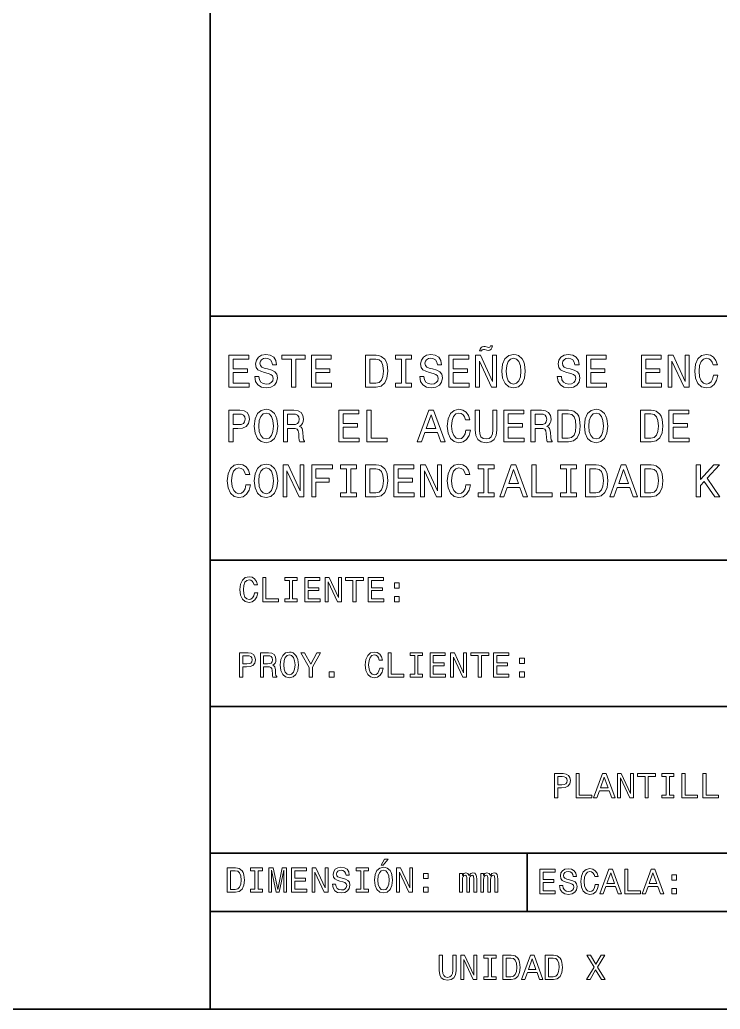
# Model space of a CAD drawing. Extents: x 14 to 2196, y -1968 to 1826.
# Drawn here: x 918.2 to 1061.8, y -1967.5 to -1764.8 of the extents above; entities that cross this region are included whole.
import ezdxf

# ---------------------------------------------------------------- set-up
doc = ezdxf.new("R2010")
doc.units = 0

msp = doc.modelspace()

# ---------------------------------------------------------------- linework, layer by layer
at = {"color": 7, "lineweight": 35}
for p, q in [((957.201416, -1683.520508), (957.201416, -1967.520508)), ((957.201416, -1825.520508), (1177.201416, -1825.520508)), ((957.201416, -1875.520508), (1177.201416, -1875.520508)), ((957.201416, -1905.520508), (1177.201416, -1905.520508)), ((957.201416, -1935.520508), (1177.201416, -1935.520508)), ((1022.201416, -1935.520508), (1022.201416, -1947.520508)), ((957.201416, -1947.520508), (1177.201416, -1947.520508)), ((1177.201416, -1967.520508), (18.231415, -1967.520508))]:
    msp.add_line(p, q, dxfattribs=at)
at = {"color": 7, "lineweight": 13}
for points in [[(1015.104858, -1831.616699), (1014.702148, -1831.616699), (1014.533569, -1831.860229), (1014.28064, -1831.935059), (1014.027771, -1831.897583), (1013.587585, -1831.766479), (1013.315979, -1831.729004), (1012.997498, -1831.794556), (1012.744629, -1831.972534), (1012.547974, -1832.262939), (1012.435547, -1832.665649), (1012.838318, -1832.665649), (1012.997498, -1832.431519), (1013.250427, -1832.347168), (1013.47522, -1832.384644), (1013.915405, -1832.50647), (1014.215088, -1832.553223), (1014.52417, -1832.49707), (1014.786438, -1832.319092), (1014.973755, -1832.028809)], [(961.053711, -1840.05542), (965.174744, -1840.05542), (965.174744, -1839.268677), (961.915405, -1839.268677), (961.915405, -1837.067627), (964.818848, -1837.067627), (964.818848, -1836.290283), (961.915405, -1836.290283), (961.915405, -1834.342163), (965.099854, -1834.342163), (965.099854, -1833.55542), (961.053711, -1833.55542)], [(967.179077, -1837.910645), (966.326782, -1837.910645), (966.514099, -1838.903442), (966.982422, -1839.633911), (967.703552, -1840.074097), (968.677612, -1840.233398), (969.642334, -1840.083496), (970.363525, -1839.671387), (970.822449, -1839.025146), (970.991028, -1838.172852), (970.850525, -1837.404785), (970.457153, -1836.908447), (969.820312, -1836.580688), (968.968018, -1836.337158), (968.237427, -1836.15918), (967.759766, -1835.953125), (967.488159, -1835.653442), (967.40387, -1835.185059), (967.488159, -1834.763672), (967.731689, -1834.44519), (968.106323, -1834.229736), (968.62146, -1834.154785), (969.145935, -1834.248535), (969.558044, -1834.501343), (969.829651, -1834.922852), (969.960754, -1835.494141), (970.81311, -1835.494141), (970.81311, -1835.475464), (970.663208, -1834.595093), (970.223022, -1833.939453), (969.529968, -1833.527344), (968.593323, -1833.386841), (967.750427, -1833.527344), (967.094788, -1833.920654), (966.67334, -1834.529541), (966.523438, -1835.316284), (966.645203, -1836.018677), (967.001099, -1836.496338), (967.56311, -1836.814819), (968.331116, -1837.05835), (969.089722, -1837.273682), (969.661072, -1837.479736), (970.007629, -1837.779541), (970.129395, -1838.266479), (970.016968, -1838.762939), (969.726624, -1839.137573), (969.286438, -1839.371704), (968.715088, -1839.446655), (968.078247, -1839.343628), (967.591187, -1839.043945), (967.282104, -1838.556885)], [(973.866394, -1840.05542), (974.728088, -1840.05542), (974.728088, -1834.342163), (976.694946, -1834.342163), (976.694946, -1833.55542), (971.890198, -1833.55542), (971.890198, -1834.342163), (973.866394, -1834.342163)], [(977.968689, -1840.05542), (982.089722, -1840.05542), (982.089722, -1839.268677), (978.830383, -1839.268677), (978.830383, -1837.067627), (981.733826, -1837.067627), (981.733826, -1836.290283), (978.830383, -1836.290283), (978.830383, -1834.342163), (982.014832, -1834.342163), (982.014832, -1833.55542), (977.968689, -1833.55542)], [(991.202881, -1833.55542), (989.039307, -1833.55542), (989.039307, -1840.05542), (991.202881, -1840.05542), (992.223755, -1839.849365), (992.982422, -1839.221802), (993.450684, -1838.200928), (993.619263, -1836.80542), (993.469421, -1835.381836), (993.282104, -1834.819824), (993.019836, -1834.370239), (992.26123, -1833.761475), (991.764832, -1833.611572)], [(991.137268, -1834.332764), (991.849121, -1834.473267), (992.336121, -1834.904175), (992.626465, -1835.672119), (992.720154, -1836.80542), (992.617126, -1837.901245), (992.326782, -1838.669312), (991.830383, -1839.128174), (991.137268, -1839.278076), (989.910339, -1839.278076), (989.910339, -1834.332764)], [(996.419739, -1839.268677), (995.220886, -1839.268677), (995.220886, -1840.05542), (998.480225, -1840.05542), (998.480225, -1839.268677), (997.281372, -1839.268677), (997.281372, -1834.342163), (998.480225, -1834.342163), (998.480225, -1833.55542), (995.220886, -1833.55542), (995.220886, -1834.342163), (996.419739, -1834.342163)], [(1001.009033, -1837.910645), (1000.156738, -1837.910645), (1000.344055, -1838.903442), (1000.812378, -1839.633911), (1001.533569, -1840.074097), (1002.507629, -1840.233398), (1003.47229, -1840.083496), (1004.193481, -1839.671387), (1004.652405, -1839.025146), (1004.821045, -1838.172852), (1004.680542, -1837.404785), (1004.28717, -1836.908447), (1003.650269, -1836.580688), (1002.797974, -1836.337158), (1002.067383, -1836.15918), (1001.589722, -1835.953125), (1001.318115, -1835.653442), (1001.233826, -1835.185059), (1001.318115, -1834.763672), (1001.561646, -1834.44519), (1001.936279, -1834.229736), (1002.451416, -1834.154785), (1002.975891, -1834.248535), (1003.388, -1834.501343), (1003.659607, -1834.922852), (1003.790771, -1835.494141), (1004.643066, -1835.494141), (1004.643066, -1835.475464), (1004.493225, -1834.595093), (1004.052979, -1833.939453), (1003.359924, -1833.527344), (1002.42334, -1833.386841), (1001.580383, -1833.527344), (1000.924744, -1833.920654), (1000.503296, -1834.529541), (1000.353455, -1835.316284), (1000.47522, -1836.018677), (1000.831116, -1836.496338), (1001.393066, -1836.814819), (1002.161072, -1837.05835), (1002.919739, -1837.273682), (1003.491028, -1837.479736), (1003.837585, -1837.779541), (1003.959351, -1838.266479), (1003.846924, -1838.762939), (1003.55658, -1839.137573), (1003.116394, -1839.371704), (1002.545044, -1839.446655), (1001.908203, -1839.343628), (1001.421143, -1839.043945), (1001.112061, -1838.556885)], [(1006.160339, -1840.05542), (1010.281372, -1840.05542), (1010.281372, -1839.268677), (1007.022034, -1839.268677), (1007.022034, -1837.067627), (1009.925476, -1837.067627), (1009.925476, -1836.290283), (1007.022034, -1836.290283), (1007.022034, -1834.342163), (1010.206482, -1834.342163), (1010.206482, -1833.55542), (1006.160339, -1833.55542)], [(1011.630066, -1840.05542), (1012.407471, -1840.05542), (1012.407471, -1834.726196), (1014.898804, -1840.05542), (1015.901001, -1840.05542), (1015.901001, -1833.55542), (1015.114258, -1833.55542), (1015.114258, -1838.884644), (1012.651001, -1833.55542), (1011.630066, -1833.55542)], [(1016.996826, -1836.80542), (1017.165405, -1838.266479), (1017.652405, -1839.343628), (1018.411072, -1840.008545), (1019.40387, -1840.233398), (1020.387268, -1840.008545), (1021.155334, -1839.343628), (1021.632996, -1838.266479), (1021.810913, -1836.80542), (1021.632996, -1835.353638), (1021.426941, -1834.763672), (1021.155334, -1834.276611), (1020.387268, -1833.611572), (1019.919006, -1833.442993), (1019.40387, -1833.377441), (1018.401733, -1833.611572), (1017.643066, -1834.267212), (1017.165405, -1835.34436)], [(1017.895935, -1836.80542), (1017.998962, -1835.672119), (1018.308044, -1834.838501), (1018.785706, -1834.332764), (1019.40387, -1834.154785), (1020.012634, -1834.332764), (1020.490295, -1834.8479), (1020.799377, -1835.681519), (1020.911804, -1836.80542), (1020.799377, -1837.938721), (1020.490295, -1838.772339), (1020.012634, -1839.278076), (1019.40387, -1839.446655), (1018.785706, -1839.278076), (1018.308044, -1838.772339), (1017.998962, -1837.94812)], [(1029.200684, -1837.910645), (1028.348389, -1837.910645), (1028.535767, -1838.903442), (1029.004028, -1839.633911), (1029.72522, -1840.074097), (1030.699219, -1840.233398), (1031.66394, -1840.083496), (1032.385132, -1839.671387), (1032.844116, -1839.025146), (1033.012695, -1838.172852), (1032.872192, -1837.404785), (1032.47876, -1836.908447), (1031.841919, -1836.580688), (1030.989624, -1836.337158), (1030.259033, -1836.15918), (1029.781372, -1835.953125), (1029.509766, -1835.653442), (1029.425537, -1835.185059), (1029.509766, -1834.763672), (1029.753296, -1834.44519), (1030.12793, -1834.229736), (1030.643066, -1834.154785), (1031.167603, -1834.248535), (1031.579712, -1834.501343), (1031.851318, -1834.922852), (1031.982422, -1835.494141), (1032.834717, -1835.494141), (1032.834717, -1835.475464), (1032.684814, -1834.595093), (1032.244629, -1833.939453), (1031.551514, -1833.527344), (1030.61499, -1833.386841), (1029.771973, -1833.527344), (1029.116455, -1833.920654), (1028.694946, -1834.529541), (1028.545044, -1835.316284), (1028.66687, -1836.018677), (1029.022705, -1836.496338), (1029.584717, -1836.814819), (1030.352661, -1837.05835), (1031.111328, -1837.273682), (1031.682739, -1837.479736), (1032.029175, -1837.779541), (1032.151001, -1838.266479), (1032.038574, -1838.762939), (1031.748291, -1839.137573), (1031.308105, -1839.371704), (1030.736694, -1839.446655), (1030.099854, -1839.343628), (1029.612793, -1839.043945), (1029.303711, -1838.556885)], [(1034.352051, -1840.05542), (1038.473022, -1840.05542), (1038.473022, -1839.268677), (1035.213623, -1839.268677), (1035.213623, -1837.067627), (1038.117188, -1837.067627), (1038.117188, -1836.290283), (1035.213623, -1836.290283), (1035.213623, -1834.342163), (1038.398071, -1834.342163), (1038.398071, -1833.55542), (1034.352051, -1833.55542)], [(1045.628662, -1840.05542), (1049.749634, -1840.05542), (1049.749634, -1839.268677), (1046.490356, -1839.268677), (1046.490356, -1837.067627), (1049.393799, -1837.067627), (1049.393799, -1836.290283), (1046.490356, -1836.290283), (1046.490356, -1834.342163), (1049.674805, -1834.342163), (1049.674805, -1833.55542), (1045.628662, -1833.55542)], [(1051.098389, -1840.05542), (1051.875732, -1840.05542), (1051.875732, -1834.726196), (1054.367065, -1840.05542), (1055.369263, -1840.05542), (1055.369263, -1833.55542), (1054.58252, -1833.55542), (1054.58252, -1838.884644), (1052.119263, -1833.55542), (1051.098389, -1833.55542)], [(1060.389404, -1837.639038), (1060.202148, -1838.425781), (1059.893066, -1838.987671), (1059.46228, -1839.334229), (1058.956421, -1839.446655), (1058.347656, -1839.278076), (1057.869995, -1838.772339), (1057.551514, -1837.94812), (1057.448486, -1836.80542), (1057.551514, -1835.672119), (1057.860596, -1834.838501), (1058.338257, -1834.332764), (1058.956421, -1834.154785), (1059.406006, -1834.248535), (1059.790039, -1834.510742), (1060.089722, -1834.932251), (1060.295776, -1835.512939), (1061.185547, -1835.512939), (1060.904541, -1834.623169), (1060.417603, -1833.94873), (1059.752563, -1833.527344), (1058.956421, -1833.377441), (1057.963623, -1833.611572), (1057.205078, -1834.267212), (1056.718018, -1835.34436), (1056.549438, -1836.80542), (1056.718018, -1838.266479), (1057.205078, -1839.343628), (1057.963623, -1840.008545), (1058.956421, -1840.233398), (1059.827515, -1840.05542), (1060.529907, -1839.559082), (1061.026367, -1838.744141), (1061.288574, -1837.639038)], [(966.251831, -1848.035278), (966.42041, -1849.496338), (966.907471, -1850.573486), (967.666138, -1851.238403), (968.658936, -1851.463257), (969.642334, -1851.238403), (970.410339, -1850.573486), (970.888, -1849.496338), (971.065979, -1848.035278), (970.888, -1846.583496), (970.681946, -1845.99353), (970.410339, -1845.50647), (969.642334, -1844.841431), (969.174011, -1844.672852), (968.658936, -1844.6073), (967.656738, -1844.841431), (966.898071, -1845.49707), (966.42041, -1846.574219)], [(1009.644531, -1848.868896), (1009.457153, -1849.65564), (1009.148071, -1850.217529), (1008.717285, -1850.564087), (1008.211487, -1850.676514), (1007.602722, -1850.507935), (1007.125061, -1850.002197), (1006.80658, -1849.177979), (1006.703552, -1848.035278), (1006.80658, -1846.901978), (1007.115662, -1846.068359), (1007.593323, -1845.562622), (1008.211487, -1845.384644), (1008.661072, -1845.478394), (1009.045044, -1845.740601), (1009.344788, -1846.162109), (1009.550842, -1846.742798), (1010.440613, -1846.742798), (1010.159607, -1845.853027), (1009.672607, -1845.178711), (1009.007629, -1844.757202), (1008.211487, -1844.6073), (1007.218689, -1844.841431), (1006.460083, -1845.49707), (1005.973022, -1846.574219), (1005.804443, -1848.035278), (1005.973022, -1849.496338), (1006.460083, -1850.573486), (1007.218689, -1851.238403), (1008.211487, -1851.463257), (1009.08252, -1851.285278), (1009.784973, -1850.78894), (1010.281372, -1849.973999), (1010.54364, -1848.868896)], [(1033.911743, -1848.035278), (1034.080322, -1849.496338), (1034.567383, -1850.573486), (1035.32605, -1851.238403), (1036.318848, -1851.463257), (1037.302246, -1851.238403), (1038.070312, -1850.573486), (1038.547974, -1849.496338), (1038.725952, -1848.035278), (1038.547974, -1846.583496), (1038.341919, -1845.99353), (1038.070312, -1845.50647), (1037.302246, -1844.841431), (1036.833984, -1844.672852), (1036.318848, -1844.6073), (1035.31665, -1844.841431), (1034.558105, -1845.49707), (1034.080322, -1846.574219)], [(961.044373, -1851.285278), (961.906006, -1851.285278), (961.906006, -1848.541016), (962.861328, -1848.541016), (963.82605, -1848.494263), (964.594055, -1848.166382), (965.090454, -1847.529541), (965.259033, -1846.658447), (965.12793, -1845.853027), (964.753296, -1845.262939), (964.135132, -1844.906982), (963.292175, -1844.785278), (961.044373, -1844.785278)], [(963.058044, -1845.581421), (963.619995, -1845.637573), (964.032104, -1845.815552), (964.275635, -1846.143311), (964.359924, -1846.658447), (964.266235, -1847.20166), (964.013367, -1847.529541), (963.58252, -1847.69812), (962.992493, -1847.744873), (961.906006, -1847.744873), (961.906006, -1845.581421)], [(967.151001, -1848.035278), (967.254028, -1846.901978), (967.56311, -1846.068359), (968.040771, -1845.562622), (968.658936, -1845.384644), (969.2677, -1845.562622), (969.745361, -1846.077759), (970.054443, -1846.911377), (970.166809, -1848.035278), (970.054443, -1849.168579), (969.745361, -1850.002197), (969.2677, -1850.507935), (968.658936, -1850.676514), (968.040771, -1850.507935), (967.56311, -1850.002197), (967.254028, -1849.177979)], [(972.208618, -1851.285278), (973.079651, -1851.285278), (973.079651, -1848.541016), (973.969421, -1848.541016), (974.625061, -1848.569092), (975.03717, -1848.700317), (975.261963, -1849.009399), (975.355591, -1849.56189), (975.402405, -1850.404907), (975.458618, -1850.95752), (975.570984, -1851.285278), (976.554443, -1851.285278), (976.554443, -1851.1073), (976.33905, -1850.845093), (976.264099, -1850.358032), (976.198547, -1849.309082), (976.039307, -1848.531616), (975.823914, -1848.288208), (975.486694, -1848.110229), (975.861328, -1847.876099), (976.123596, -1847.548218), (976.292175, -1847.136108), (976.348389, -1846.639771), (976.217285, -1845.853027), (975.842651, -1845.262939), (975.224487, -1844.906982), (974.381531, -1844.785278), (972.208618, -1844.785278)], [(974.138, -1845.581421), (974.709351, -1845.637573), (975.112061, -1845.815552), (975.36499, -1846.143311), (975.44928, -1846.658447), (975.355591, -1847.20166), (975.102722, -1847.529541), (974.671875, -1847.69812), (974.081848, -1847.744873), (973.079651, -1847.744873), (973.079651, -1845.581421)], [(983.607056, -1851.285278), (987.728088, -1851.285278), (987.728088, -1850.498535), (984.468689, -1850.498535), (984.468689, -1848.297485), (987.372192, -1848.297485), (987.372192, -1847.520142), (984.468689, -1847.520142), (984.468689, -1845.572021), (987.653137, -1845.572021), (987.653137, -1844.785278), (983.607056, -1844.785278)], [(989.310913, -1851.285278), (993.488159, -1851.285278), (993.488159, -1850.498535), (990.172607, -1850.498535), (990.172607, -1844.785278), (989.310913, -1844.785278)], [(999.641602, -1851.285278), (1000.503296, -1851.285278), (1001.187012, -1849.374634), (1003.781372, -1849.374634), (1004.465088, -1851.285278), (1005.34552, -1851.285278), (1002.966553, -1844.775879), (1002.01123, -1844.775879)], [(1001.486694, -1848.578491), (1002.488892, -1845.712524), (1003.491028, -1848.578491)], [(1011.527039, -1848.812622), (1011.658203, -1849.983398), (1012.070312, -1850.817017), (1012.763367, -1851.294678), (1013.765564, -1851.463257), (1014.758301, -1851.294678), (1015.451416, -1850.817017), (1015.863525, -1849.992798), (1016.004028, -1848.812622), (1016.004028, -1844.785278), (1015.132996, -1844.785278), (1015.132996, -1848.859497), (1015.048706, -1849.65564), (1014.795776, -1850.226929), (1014.36499, -1850.564087), (1013.765564, -1850.676514), (1013.1474, -1850.564087), (1012.716553, -1850.226929), (1012.463684, -1849.664917), (1012.388733, -1848.859497), (1012.388733, -1844.785278), (1011.527039, -1844.785278)], [(1017.437012, -1851.285278), (1021.558044, -1851.285278), (1021.558044, -1850.498535), (1018.298706, -1850.498535), (1018.298706, -1848.297485), (1021.202148, -1848.297485), (1021.202148, -1847.520142), (1018.298706, -1847.520142), (1018.298706, -1845.572021), (1021.483093, -1845.572021), (1021.483093, -1844.785278), (1017.437012, -1844.785278)], [(1022.953552, -1851.285278), (1023.824585, -1851.285278), (1023.824585, -1848.541016), (1024.714355, -1848.541016), (1025.369995, -1848.569092), (1025.782104, -1848.700317), (1026.006836, -1849.009399), (1026.100586, -1849.56189), (1026.147339, -1850.404907), (1026.203613, -1850.95752), (1026.315918, -1851.285278), (1027.299438, -1851.285278), (1027.299438, -1851.1073), (1027.083984, -1850.845093), (1027.009033, -1850.358032), (1026.943481, -1849.309082), (1026.784302, -1848.531616), (1026.568848, -1848.288208), (1026.231689, -1848.110229), (1026.606323, -1847.876099), (1026.86853, -1847.548218), (1027.037109, -1847.136108), (1027.093384, -1846.639771), (1026.96228, -1845.853027), (1026.587646, -1845.262939), (1025.969482, -1844.906982), (1025.126465, -1844.785278), (1022.953552, -1844.785278)], [(1024.882935, -1845.581421), (1025.454346, -1845.637573), (1025.857056, -1845.815552), (1026.109863, -1846.143311), (1026.194214, -1846.658447), (1026.100586, -1847.20166), (1025.847656, -1847.529541), (1025.41687, -1847.69812), (1024.826782, -1847.744873), (1023.824585, -1847.744873), (1023.824585, -1845.581421)], [(1030.671143, -1844.785278), (1028.507568, -1844.785278), (1028.507568, -1851.285278), (1030.671143, -1851.285278), (1031.692017, -1851.079224), (1032.450684, -1850.45166), (1032.918945, -1849.430786), (1033.087646, -1848.035278), (1032.937744, -1846.611694), (1032.750366, -1846.049683), (1032.488159, -1845.600098), (1031.729492, -1844.991333), (1031.233154, -1844.841431)], [(1030.605591, -1845.562622), (1031.317383, -1845.703125), (1031.804443, -1846.134033), (1032.094727, -1846.901978), (1032.188477, -1848.035278), (1032.085449, -1849.131104), (1031.795044, -1849.89917), (1031.298706, -1850.358032), (1030.605591, -1850.507935), (1029.378662, -1850.507935), (1029.378662, -1845.562622)], [(1034.810913, -1848.035278), (1034.91394, -1846.901978), (1035.223022, -1846.068359), (1035.700684, -1845.562622), (1036.318848, -1845.384644), (1036.927612, -1845.562622), (1037.405273, -1846.077759), (1037.714355, -1846.911377), (1037.826782, -1848.035278), (1037.714355, -1849.168579), (1037.405273, -1850.002197), (1036.927612, -1850.507935), (1036.318848, -1850.676514), (1035.700684, -1850.507935), (1035.223022, -1850.002197), (1034.91394, -1849.177979)], [(1047.586182, -1844.785278), (1045.422607, -1844.785278), (1045.422607, -1851.285278), (1047.586182, -1851.285278), (1048.607056, -1851.079224), (1049.365723, -1850.45166), (1049.833984, -1849.430786), (1050.002563, -1848.035278), (1049.852661, -1846.611694), (1049.665405, -1846.049683), (1049.403198, -1845.600098), (1048.644531, -1844.991333), (1048.148071, -1844.841431)], [(1047.52063, -1845.562622), (1048.232422, -1845.703125), (1048.719482, -1846.134033), (1049.009766, -1846.901978), (1049.103394, -1848.035278), (1049.000366, -1849.131104), (1048.710083, -1849.89917), (1048.213623, -1850.358032), (1047.52063, -1850.507935), (1046.293579, -1850.507935), (1046.293579, -1845.562622)], [(1051.266968, -1851.285278), (1055.388062, -1851.285278), (1055.388062, -1850.498535), (1052.128662, -1850.498535), (1052.128662, -1848.297485), (1055.032104, -1848.297485), (1055.032104, -1847.520142), (1052.128662, -1847.520142), (1052.128662, -1845.572021), (1055.31311, -1845.572021), (1055.31311, -1844.785278), (1051.266968, -1844.785278)], [(964.537842, -1860.098755), (964.350525, -1860.885498), (964.041504, -1861.447388), (963.610657, -1861.793945), (963.104858, -1861.906372), (962.496094, -1861.737793), (962.018433, -1861.232056), (961.699951, -1860.407837), (961.596924, -1859.265137), (961.699951, -1858.131836), (962.009033, -1857.298218), (962.486694, -1856.79248), (963.104858, -1856.614502), (963.554443, -1856.708252), (963.938477, -1856.970459), (964.238159, -1857.391968), (964.444214, -1857.972656), (965.333984, -1857.972656), (965.052979, -1857.082886), (964.565979, -1856.408447), (963.901001, -1855.987061), (963.104858, -1855.837158), (962.112061, -1856.071289), (961.353455, -1856.726929), (960.866394, -1857.804077), (960.697815, -1859.265137), (960.866394, -1860.726196), (961.353455, -1861.803345), (962.112061, -1862.468262), (963.104858, -1862.693115), (963.975891, -1862.515137), (964.678345, -1862.018799), (965.174744, -1861.203857), (965.437012, -1860.098755)], [(966.251831, -1859.265137), (966.42041, -1860.726196), (966.907471, -1861.803345), (967.666138, -1862.468262), (968.658936, -1862.693115), (969.642334, -1862.468262), (970.410339, -1861.803345), (970.888, -1860.726196), (971.065979, -1859.265137), (970.888, -1857.813354), (970.681946, -1857.223389), (970.410339, -1856.736328), (969.642334, -1856.071289), (969.174011, -1855.90271), (968.658936, -1855.837158), (967.656738, -1856.071289), (966.898071, -1856.726929), (966.42041, -1857.804077)], [(967.151001, -1859.265137), (967.254028, -1858.131836), (967.56311, -1857.298218), (968.040771, -1856.79248), (968.658936, -1856.614502), (969.2677, -1856.79248), (969.745361, -1857.307617), (970.054443, -1858.141235), (970.166809, -1859.265137), (970.054443, -1860.398438), (969.745361, -1861.232056), (969.2677, -1861.737793), (968.658936, -1861.906372), (968.040771, -1861.737793), (967.56311, -1861.232056), (967.254028, -1860.407837)], [(972.161804, -1862.515137), (972.939148, -1862.515137), (972.939148, -1857.185913), (975.430542, -1862.515137), (976.432678, -1862.515137), (976.432678, -1856.015137), (975.645935, -1856.015137), (975.645935, -1861.34436), (973.182678, -1856.015137), (972.161804, -1856.015137)], [(978.015564, -1862.515137), (978.886597, -1862.515137), (978.886597, -1859.527344), (981.62146, -1859.527344), (981.62146, -1858.75), (978.886597, -1858.75), (978.886597, -1856.80188), (982.248962, -1856.80188), (982.248962, -1856.015137), (978.015564, -1856.015137)], [(985.143066, -1861.728394), (983.944214, -1861.728394), (983.944214, -1862.515137), (987.203552, -1862.515137), (987.203552, -1861.728394), (986.004761, -1861.728394), (986.004761, -1856.80188), (987.203552, -1856.80188), (987.203552, -1856.015137), (983.944214, -1856.015137), (983.944214, -1856.80188), (985.143066, -1856.80188)], [(991.202881, -1856.015137), (989.039307, -1856.015137), (989.039307, -1862.515137), (991.202881, -1862.515137), (992.223755, -1862.309082), (992.982422, -1861.681519), (993.450684, -1860.660645), (993.619263, -1859.265137), (993.469421, -1857.841553), (993.282104, -1857.279541), (993.019836, -1856.829956), (992.26123, -1856.221191), (991.764832, -1856.071289)], [(991.137268, -1856.79248), (991.849121, -1856.932983), (992.336121, -1857.363892), (992.626465, -1858.131836), (992.720154, -1859.265137), (992.617126, -1860.360962), (992.326782, -1861.129028), (991.830383, -1861.587891), (991.137268, -1861.737793), (989.910339, -1861.737793), (989.910339, -1856.79248)], [(994.883667, -1862.515137), (999.004761, -1862.515137), (999.004761, -1861.728394), (995.745361, -1861.728394), (995.745361, -1859.527344), (998.648804, -1859.527344), (998.648804, -1858.75), (995.745361, -1858.75), (995.745361, -1856.80188), (998.92981, -1856.80188), (998.92981, -1856.015137), (994.883667, -1856.015137)], [(1000.353455, -1862.515137), (1001.130798, -1862.515137), (1001.130798, -1857.185913), (1003.622192, -1862.515137), (1004.624329, -1862.515137), (1004.624329, -1856.015137), (1003.837585, -1856.015137), (1003.837585, -1861.34436), (1001.374329, -1856.015137), (1000.353455, -1856.015137)], [(1009.644531, -1860.098755), (1009.457153, -1860.885498), (1009.148071, -1861.447388), (1008.717285, -1861.793945), (1008.211487, -1861.906372), (1007.602722, -1861.737793), (1007.125061, -1861.232056), (1006.80658, -1860.407837), (1006.703552, -1859.265137), (1006.80658, -1858.131836), (1007.115662, -1857.298218), (1007.593323, -1856.79248), (1008.211487, -1856.614502), (1008.661072, -1856.708252), (1009.045044, -1856.970459), (1009.344788, -1857.391968), (1009.550842, -1857.972656), (1010.440613, -1857.972656), (1010.159607, -1857.082886), (1009.672607, -1856.408447), (1009.007629, -1855.987061), (1008.211487, -1855.837158), (1007.218689, -1856.071289), (1006.460083, -1856.726929), (1005.973022, -1857.804077), (1005.804443, -1859.265137), (1005.973022, -1860.726196), (1006.460083, -1861.803345), (1007.218689, -1862.468262), (1008.211487, -1862.693115), (1009.08252, -1862.515137), (1009.784973, -1862.018799), (1010.281372, -1861.203857), (1010.54364, -1860.098755)], [(1013.334717, -1861.728394), (1012.135864, -1861.728394), (1012.135864, -1862.515137), (1015.395203, -1862.515137), (1015.395203, -1861.728394), (1014.19635, -1861.728394), (1014.19635, -1856.80188), (1015.395203, -1856.80188), (1015.395203, -1856.015137), (1012.135864, -1856.015137), (1012.135864, -1856.80188), (1013.334717, -1856.80188)], [(1016.55658, -1862.515137), (1017.418274, -1862.515137), (1018.10199, -1860.604492), (1020.69635, -1860.604492), (1021.380066, -1862.515137), (1022.260498, -1862.515137), (1019.881531, -1856.005737), (1018.926208, -1856.005737)], [(1023.140869, -1862.515137), (1027.318115, -1862.515137), (1027.318115, -1861.728394), (1024.002563, -1861.728394), (1024.002563, -1856.015137), (1023.140869, -1856.015137)], [(1030.249634, -1861.728394), (1029.050781, -1861.728394), (1029.050781, -1862.515137), (1032.310181, -1862.515137), (1032.310181, -1861.728394), (1031.111328, -1861.728394), (1031.111328, -1856.80188), (1032.310181, -1856.80188), (1032.310181, -1856.015137), (1029.050781, -1856.015137), (1029.050781, -1856.80188), (1030.249634, -1856.80188)], [(1036.309448, -1856.015137), (1034.145996, -1856.015137), (1034.145996, -1862.515137), (1036.309448, -1862.515137), (1037.330322, -1862.309082), (1038.088989, -1861.681519), (1038.557373, -1860.660645), (1038.725952, -1859.265137), (1038.57605, -1857.841553), (1038.388672, -1857.279541), (1038.126465, -1856.829956), (1037.367798, -1856.221191), (1036.87146, -1856.071289)], [(1036.243896, -1856.79248), (1036.955688, -1856.932983), (1037.442749, -1857.363892), (1037.733154, -1858.131836), (1037.826782, -1859.265137), (1037.723755, -1860.360962), (1037.43335, -1861.129028), (1036.937012, -1861.587891), (1036.243896, -1861.737793), (1035.016968, -1861.737793), (1035.016968, -1856.79248)], [(1039.109863, -1862.515137), (1039.971558, -1862.515137), (1040.655273, -1860.604492), (1043.249634, -1860.604492), (1043.93335, -1862.515137), (1044.813843, -1862.515137), (1042.434814, -1856.005737), (1041.479492, -1856.005737)], [(1047.586182, -1856.015137), (1045.422607, -1856.015137), (1045.422607, -1862.515137), (1047.586182, -1862.515137), (1048.607056, -1862.309082), (1049.365723, -1861.681519), (1049.833984, -1860.660645), (1050.002563, -1859.265137), (1049.852661, -1857.841553), (1049.665405, -1857.279541), (1049.403198, -1856.829956), (1048.644531, -1856.221191), (1048.148071, -1856.071289)], [(1047.52063, -1856.79248), (1048.232422, -1856.932983), (1048.719482, -1857.363892), (1049.009766, -1858.131836), (1049.103394, -1859.265137), (1049.000366, -1860.360962), (1048.710083, -1861.129028), (1048.213623, -1861.587891), (1047.52063, -1861.737793), (1046.293579, -1861.737793), (1046.293579, -1856.79248)], [(1056.839722, -1862.515137), (1057.701416, -1862.515137), (1057.701416, -1860.201782), (1058.469482, -1859.377563), (1060.651733, -1862.515137), (1061.700684, -1862.515137), (1059.078247, -1858.75), (1061.625732, -1856.015137), (1060.483154, -1856.015137), (1057.701416, -1859.021606), (1057.701416, -1856.015137), (1056.839722, -1856.015137)], [(1018.401733, -1859.80835), (1019.40387, -1856.942383), (1020.406006, -1859.80835)], [(1040.955078, -1859.80835), (1041.957153, -1856.942383), (1042.959351, -1859.80835)], [(966.267151, -1882.199707), (966.123047, -1882.80481), (965.885315, -1883.237183), (965.553894, -1883.503662), (965.164856, -1883.59021), (964.696533, -1883.460449), (964.329102, -1883.071411), (964.084106, -1882.437378), (964.004883, -1881.558472), (964.084106, -1880.686768), (964.321899, -1880.045532), (964.689331, -1879.656494), (965.164856, -1879.519531), (965.51062, -1879.591553), (965.80603, -1879.793335), (966.03656, -1880.117554), (966.195068, -1880.564209), (966.879517, -1880.564209), (966.663391, -1879.879761), (966.288757, -1879.361084), (965.777222, -1879.036865), (965.164856, -1878.921631), (964.401123, -1879.101685), (963.817566, -1879.606079), (963.442932, -1880.43457), (963.313232, -1881.558472), (963.442932, -1882.682373), (963.817566, -1883.510864), (964.401123, -1884.022461), (965.164856, -1884.195312), (965.834839, -1884.058472), (966.375183, -1883.676636), (966.757019, -1883.049805), (966.958801, -1882.199707)], [(967.974609, -1884.058472), (971.187866, -1884.058472), (971.187866, -1883.453247), (968.637451, -1883.453247), (968.637451, -1879.058472), (967.974609, -1879.058472)], [(973.442932, -1883.453247), (972.520752, -1883.453247), (972.520752, -1884.058472), (975.027954, -1884.058472), (975.027954, -1883.453247), (974.105774, -1883.453247), (974.105774, -1879.663696), (975.027954, -1879.663696), (975.027954, -1879.058472), (972.520752, -1879.058472), (972.520752, -1879.663696), (973.442932, -1879.663696)], [(976.598572, -1884.058472), (979.768555, -1884.058472), (979.768555, -1883.453247), (977.261353, -1883.453247), (977.261353, -1881.760254), (979.494812, -1881.760254), (979.494812, -1881.162231), (977.261353, -1881.162231), (977.261353, -1879.663696), (979.710938, -1879.663696), (979.710938, -1879.058472), (976.598572, -1879.058472)], [(980.80603, -1884.058472), (981.403992, -1884.058472), (981.403992, -1879.959106), (983.320435, -1884.058472), (984.091309, -1884.058472), (984.091309, -1879.058472), (983.486145, -1879.058472), (983.486145, -1883.157837), (981.591309, -1879.058472), (980.80603, -1879.058472)], [(986.454468, -1884.058472), (987.117249, -1884.058472), (987.117249, -1879.663696), (988.630249, -1879.663696), (988.630249, -1879.058472), (984.934265, -1879.058472), (984.934265, -1879.663696), (986.454468, -1879.663696)], [(989.610046, -1884.058472), (992.78009, -1884.058472), (992.78009, -1883.453247), (990.272888, -1883.453247), (990.272888, -1881.760254), (992.506348, -1881.760254), (992.506348, -1881.162231), (990.272888, -1881.162231), (990.272888, -1879.663696), (992.722473, -1879.663696), (992.722473, -1879.058472), (989.610046, -1879.058472)], [(994.963074, -1881.263062), (995.957336, -1881.263062), (995.957336, -1880.189575), (994.963074, -1880.189575)], [(994.963074, -1884.058472), (995.957336, -1884.058472), (995.957336, -1882.984985), (994.963074, -1882.984985)], [(963.239502, -1899.482056), (963.902283, -1899.482056), (963.902283, -1897.371094), (964.637146, -1897.371094), (965.379272, -1897.335083), (965.970032, -1897.082886), (966.351868, -1896.593018), (966.481567, -1895.922974), (966.380676, -1895.303345), (966.092529, -1894.849487), (965.617004, -1894.575684), (964.968567, -1894.482056), (963.239502, -1894.482056)], [(964.788452, -1895.094482), (965.220764, -1895.137695), (965.53772, -1895.274536), (965.725098, -1895.526733), (965.789917, -1895.922974), (965.717896, -1896.34082), (965.523315, -1896.593018), (965.191956, -1896.722656), (964.738037, -1896.758667), (963.902283, -1896.758667), (963.902283, -1895.094482)], [(967.490173, -1899.482056), (968.160217, -1899.482056), (968.160217, -1897.371094), (968.844666, -1897.371094), (969.348999, -1897.3927), (969.666016, -1897.49353), (969.838928, -1897.731323), (969.91095, -1898.156372), (969.94696, -1898.80481), (969.990173, -1899.229858), (970.07666, -1899.482056), (970.83313, -1899.482056), (970.83313, -1899.345215), (970.667419, -1899.143433), (970.609802, -1898.768799), (970.559387, -1897.961914), (970.43689, -1897.363892), (970.271179, -1897.176636), (970.011841, -1897.039673), (970.299988, -1896.859619), (970.501709, -1896.607422), (970.631409, -1896.290405), (970.674622, -1895.908569), (970.573792, -1895.303345), (970.285583, -1894.849487), (969.810059, -1894.575684), (969.161682, -1894.482056), (967.490173, -1894.482056)], [(968.974365, -1895.094482), (969.413818, -1895.137695), (969.723633, -1895.274536), (969.918152, -1895.526733), (969.982971, -1895.922974), (969.91095, -1896.34082), (969.716431, -1896.593018), (969.38501, -1896.722656), (968.931152, -1896.758667), (968.160217, -1896.758667), (968.160217, -1895.094482)], [(971.582397, -1896.982056), (971.712097, -1898.105957), (972.086731, -1898.934448), (972.670288, -1899.446045), (973.434021, -1899.618896), (974.190491, -1899.446045), (974.78125, -1898.934448), (975.148682, -1898.105957), (975.285583, -1896.982056), (975.148682, -1895.865356), (974.990173, -1895.411499), (974.78125, -1895.036865), (974.190491, -1894.525269), (973.830261, -1894.39563), (973.434021, -1894.345215), (972.663086, -1894.525269), (972.079529, -1895.029663), (971.712097, -1895.858154)], [(972.274048, -1896.982056), (972.353333, -1896.110352), (972.591064, -1895.469116), (972.958496, -1895.080078), (973.434021, -1894.943115), (973.902283, -1895.080078), (974.269714, -1895.476318), (974.507507, -1896.117554), (974.593933, -1896.982056), (974.507507, -1897.85376), (974.269714, -1898.494995), (973.902283, -1898.884033), (973.434021, -1899.013794), (972.958496, -1898.884033), (972.591064, -1898.494995), (972.353333, -1897.860962)], [(978.145813, -1899.482056), (978.145813, -1897.45752), (979.788452, -1894.474854), (979.039185, -1894.474854), (977.80719, -1896.845215), (976.560791, -1894.474854), (975.761108, -1894.474854), (977.475769, -1897.500732), (977.475769, -1899.482056)], [(991.949829, -1897.623291), (991.805786, -1898.228394), (991.567993, -1898.660767), (991.236572, -1898.927246), (990.847534, -1899.013794), (990.379272, -1898.884033), (990.011841, -1898.494995), (989.766846, -1897.860962), (989.687622, -1896.982056), (989.766846, -1896.110352), (990.004639, -1895.469116), (990.37207, -1895.080078), (990.847534, -1894.943115), (991.193359, -1895.015137), (991.48877, -1895.216919), (991.719299, -1895.541138), (991.877808, -1895.987793), (992.562256, -1895.987793), (992.34613, -1895.303345), (991.971497, -1894.784668), (991.459961, -1894.460449), (990.847534, -1894.345215), (990.083862, -1894.525269), (989.500305, -1895.029663), (989.125671, -1895.858154), (988.995972, -1896.982056), (989.125671, -1898.105957), (989.500305, -1898.934448), (990.083862, -1899.446045), (990.847534, -1899.618896), (991.517578, -1899.482056), (992.057922, -1899.10022), (992.439758, -1898.473389), (992.641479, -1897.623291)], [(993.657349, -1899.482056), (996.870605, -1899.482056), (996.870605, -1898.876831), (994.32019, -1898.876831), (994.32019, -1894.482056), (993.657349, -1894.482056)], [(999.125671, -1898.876831), (998.20343, -1898.876831), (998.20343, -1899.482056), (1000.710693, -1899.482056), (1000.710693, -1898.876831), (999.788452, -1898.876831), (999.788452, -1895.08728), (1000.710693, -1895.08728), (1000.710693, -1894.482056), (998.20343, -1894.482056), (998.20343, -1895.08728), (999.125671, -1895.08728)], [(1002.28125, -1899.482056), (1005.451294, -1899.482056), (1005.451294, -1898.876831), (1002.944092, -1898.876831), (1002.944092, -1897.183838), (1005.17749, -1897.183838), (1005.17749, -1896.585815), (1002.944092, -1896.585815), (1002.944092, -1895.08728), (1005.393677, -1895.08728), (1005.393677, -1894.482056), (1002.28125, -1894.482056)], [(1006.48877, -1899.482056), (1007.086731, -1899.482056), (1007.086731, -1895.38269), (1009.003174, -1899.482056), (1009.774048, -1899.482056), (1009.774048, -1894.482056), (1009.168884, -1894.482056), (1009.168884, -1898.581421), (1007.274048, -1894.482056), (1006.48877, -1894.482056)], [(1012.137207, -1899.482056), (1012.799988, -1899.482056), (1012.799988, -1895.08728), (1014.312988, -1895.08728), (1014.312988, -1894.482056), (1010.617004, -1894.482056), (1010.617004, -1895.08728), (1012.137207, -1895.08728)], [(1015.292786, -1899.482056), (1018.46283, -1899.482056), (1018.46283, -1898.876831), (1015.955627, -1898.876831), (1015.955627, -1897.183838), (1018.189026, -1897.183838), (1018.189026, -1896.585815), (1015.955627, -1896.585815), (1015.955627, -1895.08728), (1018.405212, -1895.08728), (1018.405212, -1894.482056), (1015.292786, -1894.482056)], [(1020.645813, -1896.686646), (1021.640076, -1896.686646), (1021.640076, -1895.613159), (1020.645813, -1895.613159)], [(981.611206, -1899.482056), (982.605469, -1899.482056), (982.605469, -1898.408569), (981.611206, -1898.408569)], [(1020.645813, -1899.482056), (1021.640076, -1899.482056), (1021.640076, -1898.408569), (1020.645813, -1898.408569)], [(1027.814453, -1924.242554), (1028.477295, -1924.242554), (1028.477295, -1922.131592), (1029.212158, -1922.131592), (1029.954224, -1922.095581), (1030.544922, -1921.843384), (1030.92688, -1921.353516), (1031.056519, -1920.683472), (1030.955688, -1920.063843), (1030.66748, -1919.609985), (1030.191895, -1919.336182), (1029.543579, -1919.242554), (1027.814453, -1919.242554)], [(1032.209229, -1924.242554), (1035.422485, -1924.242554), (1035.422485, -1923.637329), (1032.87207, -1923.637329), (1032.87207, -1919.242554), (1032.209229, -1919.242554)], [(1035.818726, -1924.242554), (1036.481567, -1924.242554), (1037.007568, -1922.772827), (1039.003174, -1922.772827), (1039.529175, -1924.242554), (1040.206421, -1924.242554), (1038.376343, -1919.235352), (1037.641479, -1919.235352)], [(1040.703491, -1924.242554), (1041.301514, -1924.242554), (1041.301514, -1920.143188), (1043.217896, -1924.242554), (1043.98877, -1924.242554), (1043.98877, -1919.242554), (1043.383545, -1919.242554), (1043.383545, -1923.341919), (1041.48877, -1919.242554), (1040.703491, -1919.242554)], [(1046.351929, -1924.242554), (1047.014771, -1924.242554), (1047.014771, -1919.847778), (1048.52771, -1919.847778), (1048.52771, -1919.242554), (1044.831665, -1919.242554), (1044.831665, -1919.847778), (1046.351929, -1919.847778)], [(1050.689087, -1923.637329), (1049.766846, -1923.637329), (1049.766846, -1924.242554), (1052.274048, -1924.242554), (1052.274048, -1923.637329), (1051.351929, -1923.637329), (1051.351929, -1919.847778), (1052.274048, -1919.847778), (1052.274048, -1919.242554), (1049.766846, -1919.242554), (1049.766846, -1919.847778), (1050.689087, -1919.847778)], [(1053.895142, -1924.242554), (1057.108398, -1924.242554), (1057.108398, -1923.637329), (1054.557983, -1923.637329), (1054.557983, -1919.242554), (1053.895142, -1919.242554)], [(1058.2323, -1924.242554), (1061.445557, -1924.242554), (1061.445557, -1923.637329), (1058.895142, -1923.637329), (1058.895142, -1919.242554), (1058.2323, -1919.242554)], [(1029.363403, -1919.85498), (1029.795654, -1919.898193), (1030.112671, -1920.035034), (1030.300049, -1920.287231), (1030.364868, -1920.683472), (1030.292847, -1921.101318), (1030.098267, -1921.353516), (1029.766846, -1921.483154), (1029.312988, -1921.519165), (1028.477295, -1921.519165), (1028.477295, -1919.85498)], [(1037.238037, -1922.1604), (1038.008911, -1919.955811), (1038.779907, -1922.1604)], [(992.233093, -1938.038086), (992.658203, -1938.038086), (993.659607, -1936.813232), (992.953552, -1936.813232)], [(962.362793, -1938.563965), (960.698547, -1938.563965), (960.698547, -1943.563965), (962.362793, -1943.563965), (963.148071, -1943.405518), (963.731689, -1942.922729), (964.091919, -1942.137451), (964.221619, -1941.063965), (964.106323, -1939.968872), (963.962219, -1939.536621), (963.760498, -1939.190796), (963.176941, -1938.722412), (962.795105, -1938.607178)], [(962.312378, -1939.161987), (962.859924, -1939.27002), (963.234558, -1939.60144), (963.457886, -1940.192261), (963.529968, -1941.063965), (963.450684, -1941.90686), (963.227356, -1942.497681), (962.84552, -1942.850708), (962.312378, -1942.965942), (961.368591, -1942.965942), (961.368591, -1939.161987)], [(966.375793, -1942.95874), (965.453552, -1942.95874), (965.453552, -1943.563965), (967.960754, -1943.563965), (967.960754, -1942.95874), (967.038574, -1942.95874), (967.038574, -1939.169189), (967.960754, -1939.169189), (967.960754, -1938.563965), (965.453552, -1938.563965), (965.453552, -1939.169189), (966.375793, -1939.169189)], [(969.243225, -1943.563965), (969.797974, -1943.563965), (969.797974, -1939.025024), (970.734558, -1943.563965), (971.354126, -1943.563965), (972.283569, -1939.025024), (972.283569, -1943.563965), (972.84552, -1943.563965), (972.84552, -1938.563965), (971.966553, -1938.563965), (971.044373, -1942.973145), (970.129395, -1938.563965), (969.243225, -1938.563965)], [(973.868591, -1943.563965), (977.038574, -1943.563965), (977.038574, -1942.95874), (974.531372, -1942.95874), (974.531372, -1941.265747), (976.764832, -1941.265747), (976.764832, -1940.667725), (974.531372, -1940.667725), (974.531372, -1939.169189), (976.980957, -1939.169189), (976.980957, -1938.563965), (973.868591, -1938.563965)], [(978.07605, -1943.563965), (978.674011, -1943.563965), (978.674011, -1939.4646), (980.590454, -1943.563965), (981.361328, -1943.563965), (981.361328, -1938.563965), (980.756165, -1938.563965), (980.756165, -1942.66333), (978.861328, -1938.563965), (978.07605, -1938.563965)], [(982.917542, -1941.914062), (982.261963, -1941.914062), (982.406006, -1942.677856), (982.766235, -1943.239746), (983.320984, -1943.578369), (984.070312, -1943.700806), (984.812378, -1943.585571), (985.367126, -1943.268555), (985.720154, -1942.771484), (985.849854, -1942.115845), (985.74176, -1941.525024), (985.439148, -1941.143188), (984.94928, -1940.891113), (984.29364, -1940.703735), (983.731689, -1940.566895), (983.364258, -1940.408325), (983.155334, -1940.177856), (983.090454, -1939.817627), (983.155334, -1939.493408), (983.342651, -1939.248413), (983.630798, -1939.082642), (984.027039, -1939.025024), (984.430542, -1939.097046), (984.747498, -1939.291626), (984.956482, -1939.615845), (985.057312, -1940.055298), (985.712952, -1940.055298), (985.712952, -1940.040894), (985.597656, -1939.363647), (985.259033, -1938.859375), (984.725891, -1938.542358), (984.005432, -1938.434326), (983.357056, -1938.542358), (982.852722, -1938.844971), (982.528503, -1939.313232), (982.413208, -1939.918457), (982.506897, -1940.45874), (982.78064, -1940.826172), (983.212952, -1941.071167), (983.803711, -1941.258545), (984.387268, -1941.424194), (984.826782, -1941.582642), (985.093323, -1941.813232), (985.187012, -1942.187866), (985.100525, -1942.569702), (984.877197, -1942.85791), (984.538574, -1943.038086), (984.099121, -1943.095703), (983.609192, -1943.016357), (983.234558, -1942.785889), (982.996826, -1942.411255)], [(988.061646, -1942.95874), (987.139465, -1942.95874), (987.139465, -1943.563965), (989.646667, -1943.563965), (989.646667, -1942.95874), (988.724487, -1942.95874), (988.724487, -1939.169189), (989.646667, -1939.169189), (989.646667, -1938.563965), (987.139465, -1938.563965), (987.139465, -1939.169189), (988.061646, -1939.169189)], [(990.878662, -1941.063965), (991.008301, -1942.187866), (991.382996, -1943.016357), (991.966553, -1943.527954), (992.730225, -1943.700806), (993.486694, -1943.527954), (994.077515, -1943.016357), (994.444946, -1942.187866), (994.581787, -1941.063965), (994.444946, -1939.947266), (994.286438, -1939.493408), (994.077515, -1939.118774), (993.486694, -1938.607178), (993.126465, -1938.477539), (992.730225, -1938.427124), (991.959351, -1938.607178), (991.375793, -1939.111572), (991.008301, -1939.940063)], [(991.570312, -1941.063965), (991.649536, -1940.192261), (991.887268, -1939.551025), (992.254761, -1939.161987), (992.730225, -1939.025024), (993.198547, -1939.161987), (993.565979, -1939.558228), (993.803711, -1940.199463), (993.890198, -1941.063965), (993.803711, -1941.935669), (993.565979, -1942.576904), (993.198547, -1942.965942), (992.730225, -1943.095703), (992.254761, -1942.965942), (991.887268, -1942.576904), (991.649536, -1941.942871)], [(995.424744, -1943.563965), (996.022766, -1943.563965), (996.022766, -1939.4646), (997.939148, -1943.563965), (998.710083, -1943.563965), (998.710083, -1938.563965), (998.104858, -1938.563965), (998.104858, -1942.66333), (996.210083, -1938.563965), (995.424744, -1938.563965)], [(1000.907471, -1940.768555), (1001.901733, -1940.768555), (1001.901733, -1939.695068), (1000.907471, -1939.695068)], [(1008.335449, -1943.563965), (1008.919006, -1943.563965), (1008.919006, -1940.977539), (1008.955017, -1940.588501), (1009.06311, -1940.307495), (1009.228821, -1940.141724), (1009.444946, -1940.076904), (1009.617859, -1940.134521), (1009.733093, -1940.278687), (1009.790771, -1940.52356), (1009.812378, -1940.847778), (1009.812378, -1943.563965), (1010.359924, -1943.563965), (1010.359924, -1940.977539), (1010.395935, -1940.595703), (1010.504028, -1940.314697), (1010.676941, -1940.141724), (1010.893066, -1940.076904), (1011.065979, -1940.134521), (1011.181274, -1940.278687), (1011.253296, -1940.847778), (1011.253296, -1943.563965), (1011.836853, -1943.563965), (1011.836853, -1940.891113), (1011.800842, -1940.336304), (1011.685547, -1939.911255), (1011.455017, -1939.651855), (1011.080383, -1939.558228), (1010.64093, -1939.702271), (1010.302307, -1940.120117), (1010.035706, -1939.709473), (1009.58905, -1939.558228), (1009.178345, -1939.702271), (1008.8974, -1940.105713), (1008.8974, -1939.695068), (1008.335449, -1939.695068)], [(1012.672607, -1943.563965), (1013.256165, -1943.563965), (1013.256165, -1940.977539), (1013.292175, -1940.588501), (1013.400269, -1940.307495), (1013.565979, -1940.141724), (1013.782104, -1940.076904), (1013.955017, -1940.134521), (1014.070312, -1940.278687), (1014.12793, -1940.52356), (1014.149536, -1940.847778), (1014.149536, -1943.563965), (1014.697083, -1943.563965), (1014.697083, -1940.977539), (1014.733154, -1940.595703), (1014.841187, -1940.314697), (1015.014099, -1940.141724), (1015.230225, -1940.076904), (1015.403137, -1940.134521), (1015.518433, -1940.278687), (1015.590454, -1940.847778), (1015.590454, -1943.563965), (1016.174072, -1943.563965), (1016.174072, -1940.891113), (1016.138, -1940.336304), (1016.022766, -1939.911255), (1015.792175, -1939.651855), (1015.417542, -1939.558228), (1014.978088, -1939.702271), (1014.639465, -1940.120117), (1014.372864, -1939.709473), (1013.926208, -1939.558228), (1013.515564, -1939.702271), (1013.234558, -1940.105713), (1013.234558, -1939.695068), (1012.672607, -1939.695068)], [(1024.787109, -1943.858521), (1027.957153, -1943.858521), (1027.957153, -1943.253296), (1025.449951, -1943.253296), (1025.449951, -1941.560303), (1027.68335, -1941.560303), (1027.68335, -1940.96228), (1025.449951, -1940.96228), (1025.449951, -1939.463745), (1027.899536, -1939.463745), (1027.899536, -1938.858521), (1024.787109, -1938.858521)], [(1029.498901, -1942.208618), (1028.843262, -1942.208618), (1028.987427, -1942.972412), (1029.347656, -1943.534302), (1029.902344, -1943.872925), (1030.651611, -1943.995361), (1031.393677, -1943.880127), (1031.948486, -1943.56311), (1032.301514, -1943.06604), (1032.431152, -1942.4104), (1032.32312, -1941.81958), (1032.020508, -1941.437744), (1031.53064, -1941.185669), (1030.875, -1940.998291), (1030.312988, -1940.86145), (1029.945557, -1940.702881), (1029.736694, -1940.472412), (1029.671875, -1940.112183), (1029.736694, -1939.787964), (1029.92395, -1939.542969), (1030.212158, -1939.377197), (1030.608398, -1939.31958), (1031.011841, -1939.391602), (1031.328857, -1939.586182), (1031.537842, -1939.9104), (1031.638672, -1940.349854), (1032.294312, -1940.349854), (1032.294312, -1940.335449), (1032.179077, -1939.658203), (1031.840454, -1939.153931), (1031.307251, -1938.836914), (1030.586792, -1938.728882), (1029.938354, -1938.836914), (1029.434082, -1939.139526), (1029.109863, -1939.607788), (1028.994629, -1940.213013), (1029.088257, -1940.753296), (1029.362061, -1941.120728), (1029.794312, -1941.365723), (1030.385132, -1941.553101), (1030.968628, -1941.71875), (1031.408081, -1941.877197), (1031.674683, -1942.107788), (1031.768311, -1942.482422), (1031.681885, -1942.864258), (1031.458618, -1943.152466), (1031.119995, -1943.332642), (1030.68042, -1943.390259), (1030.190552, -1943.310913), (1029.815918, -1943.080444), (1029.578125, -1942.705811)], [(1036.141602, -1941.999756), (1035.997437, -1942.604858), (1035.759766, -1943.037231), (1035.428345, -1943.303711), (1035.039307, -1943.390259), (1034.570923, -1943.260498), (1034.203491, -1942.87146), (1033.958618, -1942.237427), (1033.879272, -1941.358521), (1033.958618, -1940.486816), (1034.196289, -1939.845581), (1034.563721, -1939.456543), (1035.039307, -1939.31958), (1035.385132, -1939.391602), (1035.68042, -1939.593384), (1035.911011, -1939.917603), (1036.069458, -1940.364258), (1036.753906, -1940.364258), (1036.537842, -1939.67981), (1036.163208, -1939.161133), (1035.651611, -1938.836914), (1035.039307, -1938.72168), (1034.275513, -1938.901733), (1033.692017, -1939.406128), (1033.317383, -1940.234619), (1033.187622, -1941.358521), (1033.317383, -1942.482422), (1033.692017, -1943.310913), (1034.275513, -1943.82251), (1035.039307, -1943.995361), (1035.709229, -1943.858521), (1036.249634, -1943.476685), (1036.63147, -1942.849854), (1036.833252, -1941.999756)], [(1037.121338, -1943.858521), (1037.78418, -1943.858521), (1038.310181, -1942.388794), (1040.305786, -1942.388794), (1040.831787, -1943.858521), (1041.509033, -1943.858521), (1039.679077, -1938.851318), (1038.944092, -1938.851318)], [(1038.540649, -1941.776367), (1039.311646, -1939.571777), (1040.08252, -1941.776367)], [(1042.186279, -1943.858521), (1045.399536, -1943.858521), (1045.399536, -1943.253296), (1042.848999, -1943.253296), (1042.848999, -1938.858521), (1042.186279, -1938.858521)], [(1045.795776, -1943.858521), (1046.458618, -1943.858521), (1046.984497, -1942.388794), (1048.980225, -1942.388794), (1049.506104, -1943.858521), (1050.18335, -1943.858521), (1048.353394, -1938.851318), (1047.61853, -1938.851318)], [(1047.215088, -1941.776367), (1047.985962, -1939.571777), (1048.756836, -1941.776367)], [(1051.82605, -1941.06311), (1052.82019, -1941.06311), (1052.82019, -1939.989624), (1051.82605, -1939.989624)], [(1000.907471, -1943.563965), (1001.901733, -1943.563965), (1001.901733, -1942.490479), (1000.907471, -1942.490479)], [(1051.82605, -1943.858521), (1052.82019, -1943.858521), (1052.82019, -1942.785034), (1051.82605, -1942.785034)], [(1004.156311, -1959.556519), (1004.257141, -1960.457031), (1004.574158, -1961.098267), (1005.1073, -1961.465698), (1005.878174, -1961.595337), (1006.641846, -1961.465698), (1007.174988, -1961.098267), (1007.492004, -1960.464233), (1007.600098, -1959.556519), (1007.600098, -1956.458496), (1006.930054, -1956.458496), (1006.930054, -1959.592529), (1006.865234, -1960.204834), (1006.670715, -1960.644409), (1006.339294, -1960.903687), (1005.878174, -1960.990234), (1005.402649, -1960.903687), (1005.071289, -1960.644409), (1004.87677, -1960.212158), (1004.819092, -1959.592529), (1004.819092, -1956.458496), (1004.156311, -1956.458496)], [(1008.572693, -1961.458496), (1009.170715, -1961.458496), (1009.170715, -1957.359131), (1011.087097, -1961.458496), (1011.858032, -1961.458496), (1011.858032, -1956.458496), (1011.252808, -1956.458496), (1011.252808, -1960.557861), (1009.358032, -1956.458496), (1008.572693, -1956.458496)], [(1014.22113, -1960.853271), (1013.29895, -1960.853271), (1013.29895, -1961.458496), (1015.806152, -1961.458496), (1015.806152, -1960.853271), (1014.883972, -1960.853271), (1014.883972, -1957.063721), (1015.806152, -1957.063721), (1015.806152, -1956.458496), (1013.29895, -1956.458496), (1013.29895, -1957.063721), (1014.22113, -1957.063721)], [(1018.882507, -1956.458496), (1017.218262, -1956.458496), (1017.218262, -1961.458496), (1018.882507, -1961.458496), (1019.667786, -1961.300049), (1020.251404, -1960.817261), (1020.611633, -1960.031982), (1020.741272, -1958.958496), (1020.626038, -1957.863403), (1020.481934, -1957.431152), (1020.280212, -1957.085327), (1019.696655, -1956.616943), (1019.314758, -1956.501709)], [(1018.832092, -1957.056519), (1019.379639, -1957.164551), (1019.754272, -1957.495972), (1019.9776, -1958.086792), (1020.049683, -1958.958496), (1019.970398, -1959.801392), (1019.74707, -1960.392212), (1019.365234, -1960.745239), (1018.832092, -1960.860474), (1017.888245, -1960.860474), (1017.888245, -1957.056519)], [(1021.036682, -1961.458496), (1021.699524, -1961.458496), (1022.225464, -1959.98877), (1024.221069, -1959.98877), (1024.74707, -1961.458496), (1025.424316, -1961.458496), (1023.594299, -1956.451294), (1022.859436, -1956.451294)], [(1022.455994, -1959.376343), (1023.226868, -1957.171753), (1023.997803, -1959.376343)], [(1027.556885, -1956.458496), (1025.892578, -1956.458496), (1025.892578, -1961.458496), (1027.556885, -1961.458496), (1028.342163, -1961.300049), (1028.925781, -1960.817261), (1029.286011, -1960.031982), (1029.415649, -1958.958496), (1029.300415, -1957.863403), (1029.15625, -1957.431152), (1028.95459, -1957.085327), (1028.370972, -1956.616943), (1027.989136, -1956.501709)], [(1027.50647, -1957.056519), (1028.053955, -1957.164551), (1028.428589, -1957.495972), (1028.651978, -1958.086792), (1028.723999, -1958.958496), (1028.644775, -1959.801392), (1028.421387, -1960.392212), (1028.039551, -1960.745239), (1027.50647, -1960.860474), (1026.562622, -1960.860474), (1026.562622, -1957.056519)], [(1034.329224, -1961.458496), (1035.085693, -1961.458496), (1036.231201, -1959.43396), (1037.398315, -1961.458496), (1038.161987, -1961.458496), (1036.598633, -1958.886475), (1038.082764, -1956.451294), (1037.355103, -1956.451294), (1036.252808, -1958.302856), (1035.172119, -1956.451294), (1034.415649, -1956.451294), (1035.892578, -1958.893677)]]:
    msp.add_lwpolyline(points, close=True, dxfattribs=at)

doc.saveas('drawing.dxf')
